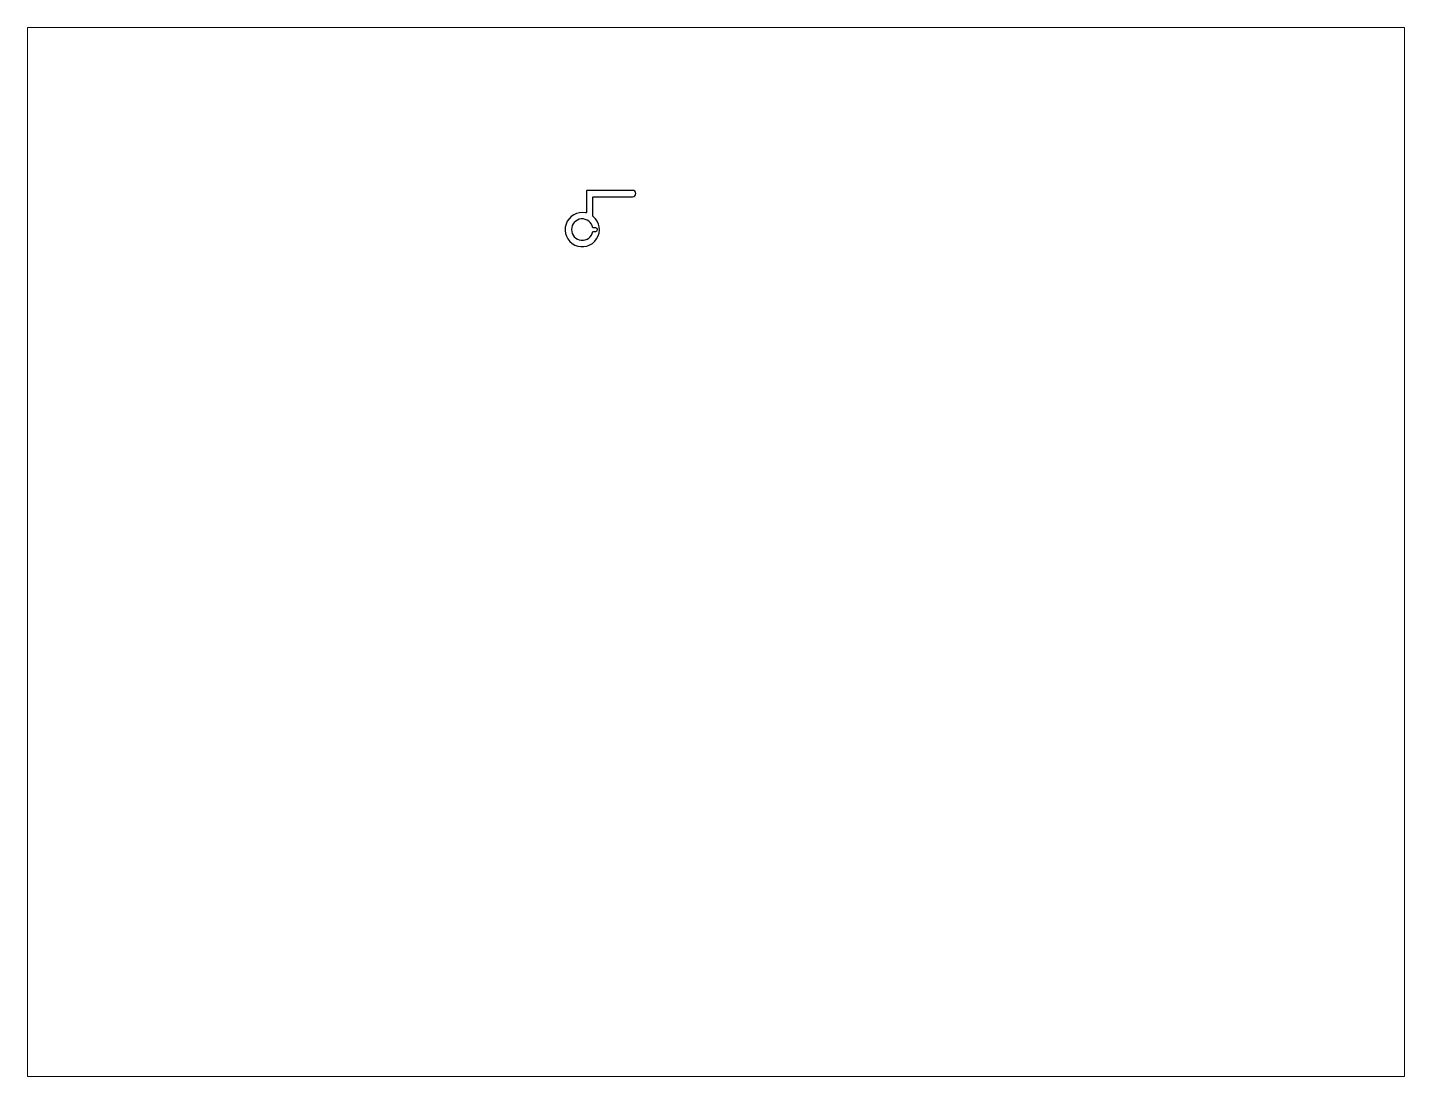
# Paper-space layout 'Layout1' of a CAD drawing. Extents: x 27 to 240, y 20 to 183.
# The model-space entities are those that its viewports show. They can reach past a viewport. Long polylines and large blocks are cut down to what shows.
import ezdxf

# ---------------------------------------------------------------- set-up
doc = ezdxf.new("R2010")
doc.units = 0
doc.header["$LTSCALE"] = 15
doc.layers.get('0').update_dxf_attribs({"linetype": 'CONTINUOUS'})
doc.layers.add('1', color=7, linetype='CONTINUOUS')

msp = doc.modelspace()

# ---------------------------------------------------------------- linework, layer by layer
at = {"color": 0, "linetype": 'CONTINUOUS', "ltscale": 0.05}
msp.add_lwpolyline([(156.83, 221.13), (155.98, 221.13, 11.91608), (155.98, 220.13), (156.83, 220.13, 1)], format="xyb", close=True, dxfattribs=at)
at = {"layer": '1', "color": 0, "linetype": 'CONTINUOUS'}
msp.add_lwpolyline([(167.13, 231.63), (154.43, 231.63, 0.414214), (154.23, 231.43), (154.23, 225.53, -0.474498), (153.99, 225.33, 8.070144), (156.1, 224.32, -0.222648), (156.03, 224.47), (156.03, 229.63, -0.414214), (156.23, 229.83), (167.13, 229.83, 1)], format="xyb", close=True, dxfattribs=at)

psp = doc.layouts.get("Layout1")

# ---------------------------------------------------------------- viewports
at = {"layer": '0', "color": 0, "linetype": 'BYBLOCK', "ltscale": 0.05}
psp.add_viewport(center=(133.35, 101.6), size=(213.36, 162.56), view_center_point=(190.51, 130.3), view_height=293.8955, dxfattribs=at)

doc.saveas('drawing.dxf')
